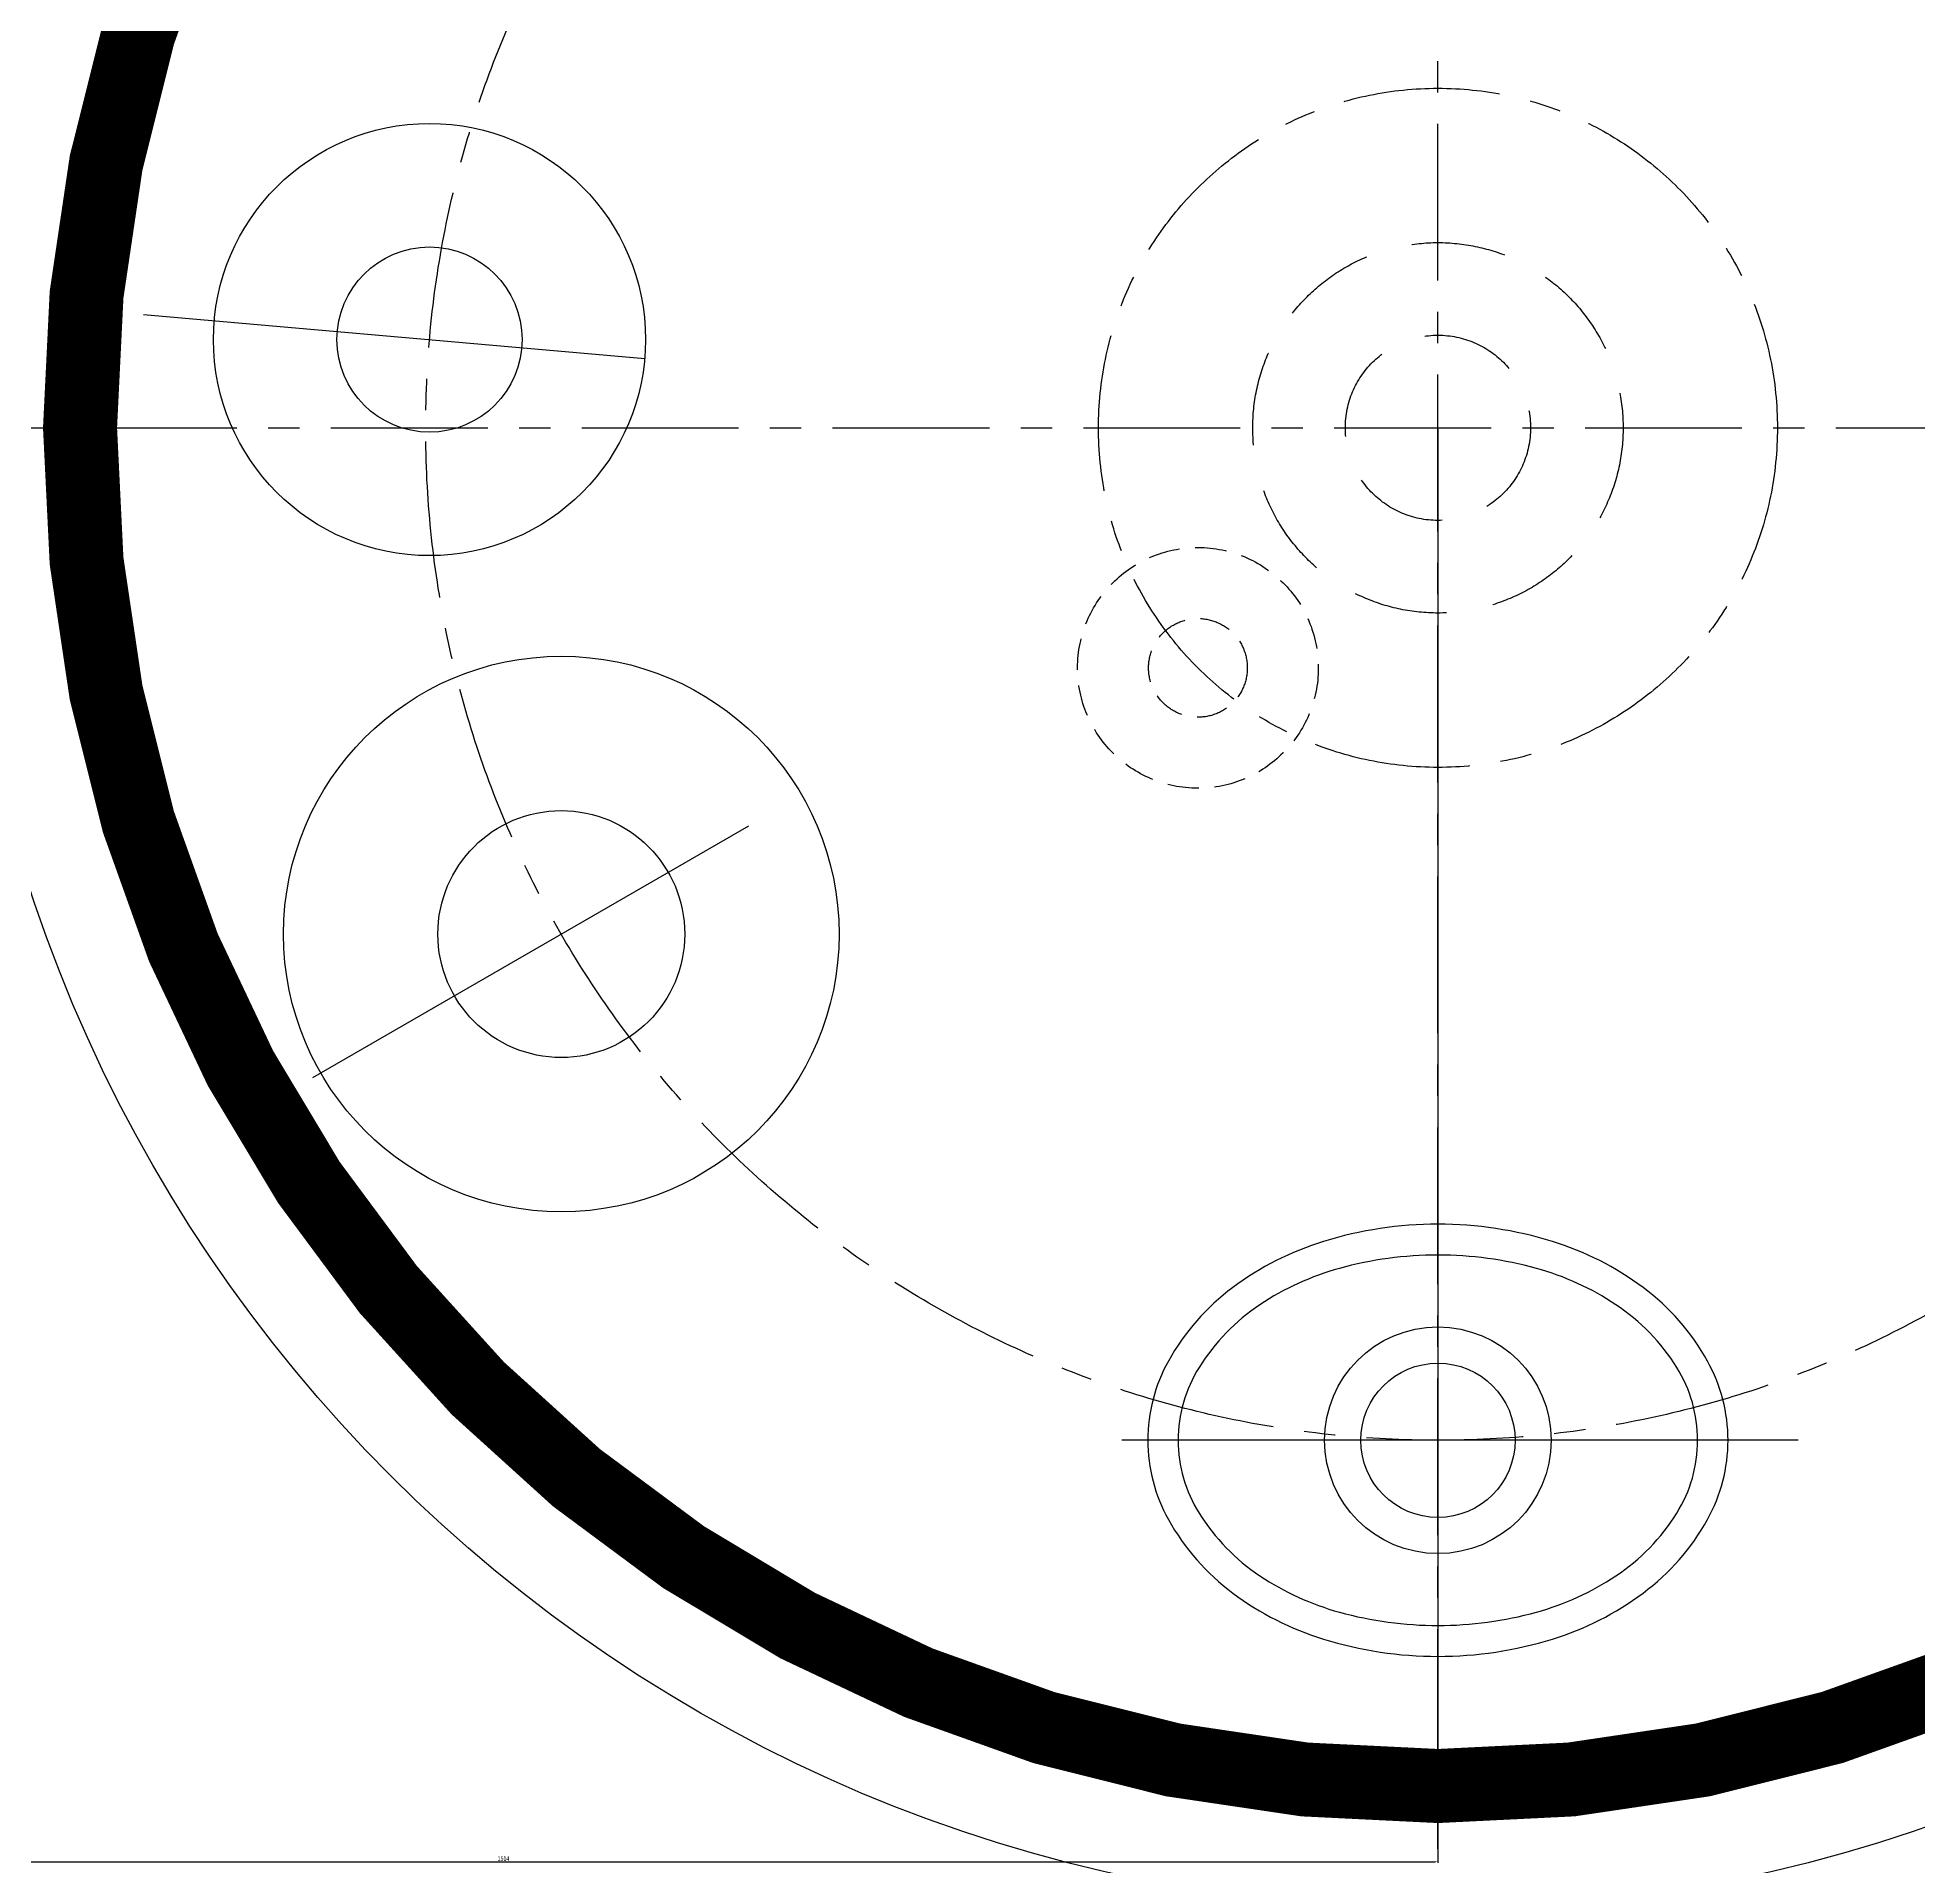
# Model space of a CAD drawing. Header units: millimetres. Extents: x -10878 to 64959, y -43701 to 1476.
# Drawn here: x 38023 to 39546, y -24482 to -23000 of the extents above; entities that cross this region are included whole.
import ezdxf

# ---------------------------------------------------------------- set-up
doc = ezdxf.new("R2010")
doc.units = ezdxf.units.MM
doc.linetypes.add('CENTERX2', pattern=[101.6, 63.5, -12.7, 12.7, -12.7])
doc.linetypes.add('DASHEDX2', pattern=[38.1, 25.4, -12.7])
doc.layers.add('0DataFlow-GsBzCenterLine', color=1, linetype='CENTERX2')
doc.styles.add('HGCAD', font='HGCAD.SHX', dxfattribs={"width": 0.75, "bigfont": 'HGCADHZ.SHX'})
doc.dimstyles.new('HGCAD$0', dxfattribs={"dimtxt": 3.5, "dimasz": 2.5, "dimexe": 1, "dimexo": 1, "dimgap": 1, "dimtad": 1, "dimdec": 1, "dimdsep": 46, "dimtxsty": 'HGCAD', "dimcen": 0, "dimadec": 1, "dimazin": 2, "dimtfac": 1, "dimtmove": 0, "dimatfit": 1, "dimfxl": 0, "dimarcsym": 0})

# ---------------------------------------------------------------- blocks, each defined once
blk = doc.blocks.new('*D56')
at = {"color": 0, "lineweight": -2, "transparency": 16777216}
for p, q in [((37643.3, -23317.5), (37643.3, -24478.8)), ((39157.3, -23317.5), (39157.3, -24478.8)), ((37645.8, -24477.8), (39154.8, -24477.8))]:
    blk.add_line(p, q, dxfattribs=at)
at = {"color": 0, "transparency": 16777216}
for points in [[(37645.8, -24477.4), (37645.8, -24478.3), (37643.3, -24477.8)], [(39154.8, -24477.4), (39154.8, -24478.3), (39157.3, -24477.8)]]:
    blk.add_solid(points, dxfattribs=at)
at = {"layer": 'Defpoints', "color": 0, "transparency": 16777216}
for p in [(37643.3, -23316.5), (39157.3, -23316.5), (39157.3, -24477.8)]:
    blk.add_point(p, dxfattribs=at)
at = {"color": 0, "transparency": 16777216, "insert": (38400.3, -24475.1), "char_height": 3.5, "attachment_point": 5, "style": 'HGCAD'}
blk.add_mtext('1514', dxfattribs=at)

msp = doc.modelspace()

# ---------------------------------------------------------------- linework, layer by layer
for p, q in [((38108.62, -23224.72), (38514.75, -23260.25)), ((38598.71, -23638.97), (38245.65, -23842.8))]:
    msp.add_line(p, q)
at = {"lineweight": -3, "ltscale": 5}
msp.add_line((39448.99, -24136.47), (38901.28, -24136.47), dxfattribs=at)
at = {"const_width": 60}
msp.add_lwpolyline([(40257.29, -23316.47, 1), (38057.29, -23316.47, 1)], format="xyb", close=True, dxfattribs=at)
at = {"lineweight": -3, "ltscale": 5}
msp.add_lwpolyline([(38922.29, -24136.47, 0.127589), (38938.93, -24200.6, 0.1061699), (38991.12, -24260.21, 0.0854296), (39064.58, -24297.49, 0.0749391), (39157.29, -24311.47, 0.0749391), (39250, -24297.49, 0.0854296), (39323.46, -24260.21, 0.1061699), (39375.66, -24200.6, 0.127589), (39392.29, -24136.47, 0.127589), (39375.66, -24072.33, 0.1061699), (39323.46, -24012.72, 0.0854296), (39250, -23975.44, 0.0749391), (39157.29, -23961.47, 0.0749391), (39064.58, -23975.44, 0.0854296), (38991.12, -24012.72, 0.1061699), (38938.93, -24072.33, 0.127589)], format="xyb", close=True, dxfattribs=at)
msp.add_lwpolyline([(39157.29, -24286.47, 0.0673237), (39237.04, -24275.68, 0.0797041), (39301.46, -24246.3, 0.107125), (39350.82, -24195.43, 0.1401295), (39367.67, -24136.47, 0.1401295), (39350.82, -24077.51, 0.107125), (39301.46, -24026.64, 0.0797041), (39237.04, -23997.25, 0.0673237), (39157.29, -23986.47, 0.0673237), (39077.54, -23997.25, 0.0797041), (39013.13, -24026.64, 0.107125), (38963.77, -24077.51, 0.1401295), (38946.91, -24136.47, 0.1401295), (38963.77, -24195.43, 0.107125), (39013.13, -24246.3, 0.0797041), (39077.54, -24275.68, 0.0673237)], format="xyb", close=True)
for centre, radius in [((39157.29, -23316.47), 1200), ((38340.41, -23245), 175), ((38340.41, -23245), 75), ((38447.15, -23726.47), 225), ((38447.15, -23726.47), 100), ((39157.29, -24136.47), 91.78), ((39157.29, -24136.47), 62.5)]:
    msp.add_circle(centre, radius)
at = {"linetype": 'DASHEDX2', "ltscale": 3}
for radius in [150, 75]:
    msp.add_circle((39157.29, -23316.47), radius, dxfattribs=at)
at = {"linetype": 'DASHEDX2'}
for radius in [97.5, 40]:
    msp.add_circle((38962.88, -23510.88), radius, dxfattribs=at)
at = {"layer": '0DataFlow-GsBzCenterLine', "linetype": 'CENTERX2', "ltscale": 2}
for p, q in [((39157.29, -25229.22), (39157.29, -21403.71)), ((37244.53, -23316.47), (41070.05, -23316.47))]:
    msp.add_line(p, q, dxfattribs=at)
for radius in [820, 275]:
    msp.add_circle((39157.29, -23316.47), radius, dxfattribs=at)

# ---------------------------------------------------------------- dimensions: what is measured, and where the dimension line sits
dim = msp.add_linear_dim(base=(39157.29, -24477.84), p1=(37643.29, -23316.47), p2=(39157.29, -23316.47), dimstyle='HGCAD$0', override={"dimtfill": 0})
dim.commit()
dim.dimension.update_dxf_attribs({"geometry": '*D56', "text_midpoint": (38400.29, -24475.09)})

doc.saveas('drawing.dxf')
